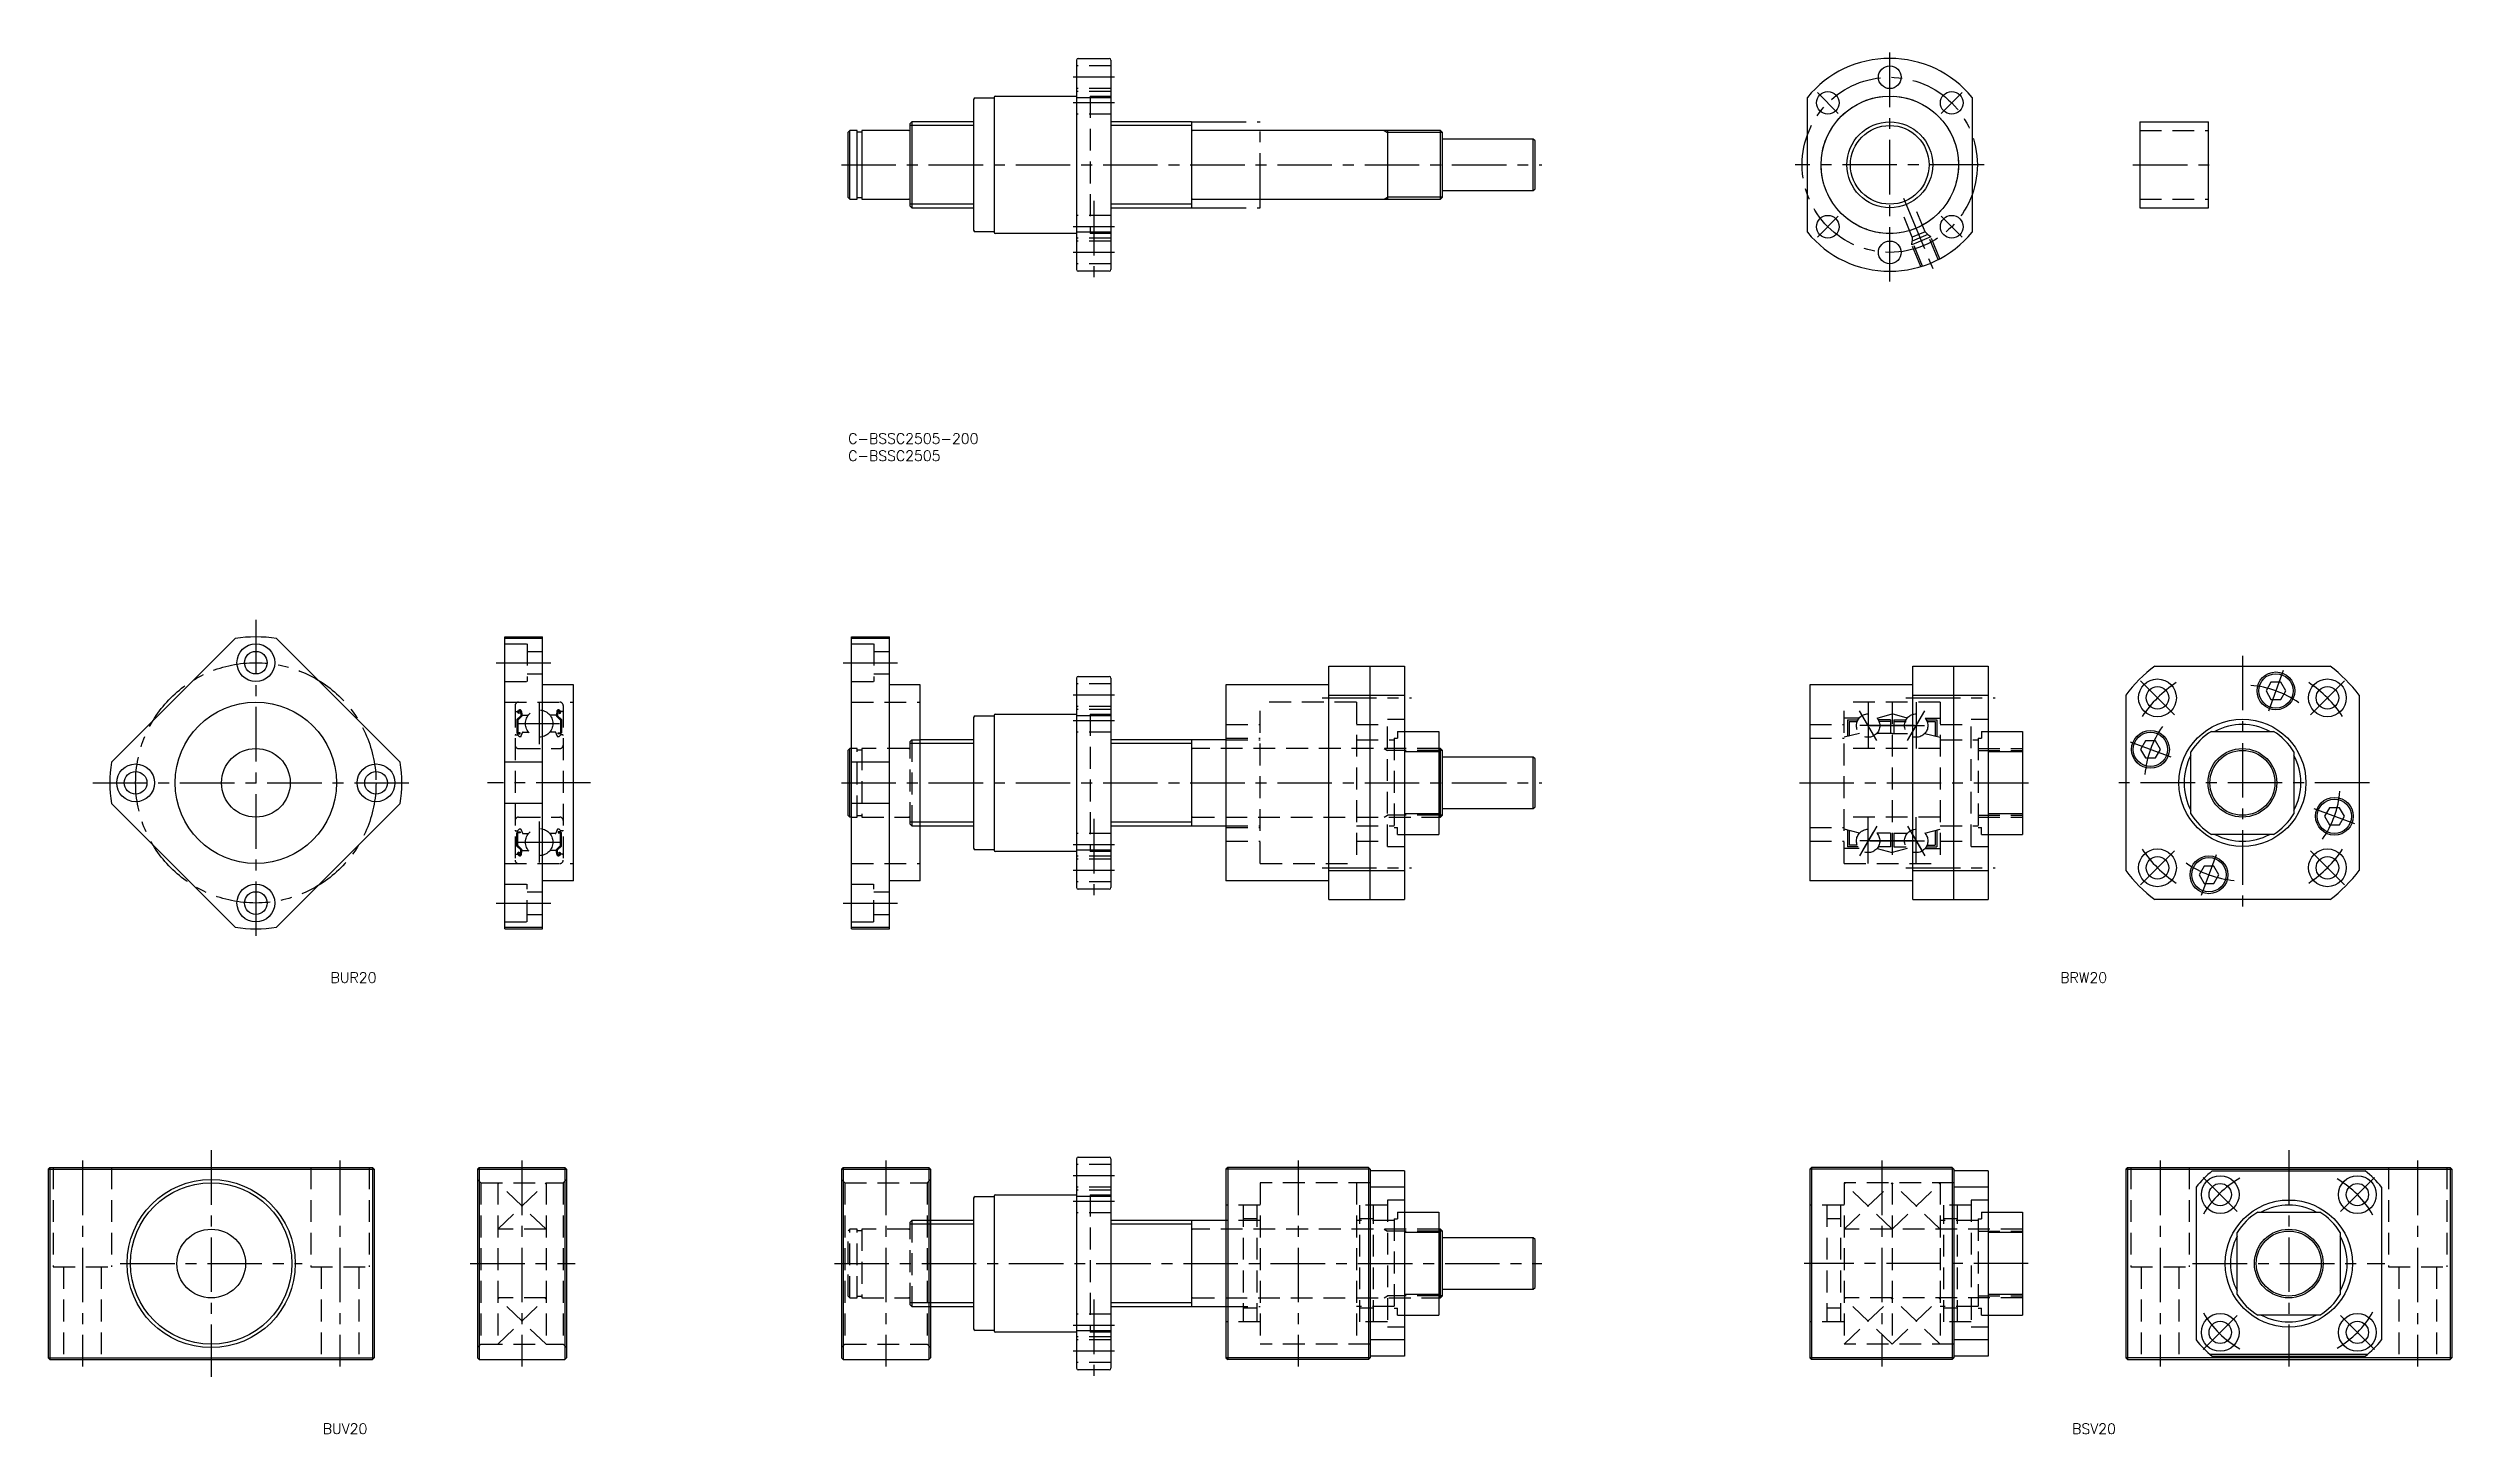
# Model space of a CAD drawing. Extents: x -233 to 467, y -291 to 112.
import ezdxf

# ---------------------------------------------------------------- set-up
doc = ezdxf.new("R2010")
doc.units = 0
doc.header["$LTSCALE"] = 0.5
for name, pattern in [('CENTER', [50.8, 31.75, -6.35, 6.35, -6.35]), ('DASHED', [19.05, 12.7, -6.35]), ('PHANTOM', [63.5, 31.75, -6.35, 6.35, -6.35, 6.35, -6.35])]:
    doc.linetypes.add(name, pattern=pattern)
doc.layers.get('0').update_dxf_attribs({"linetype": 'CONTINUOUS'})
doc.layers.add('CENTER', color=1, linetype='CENTER')
doc.styles.get("Standard").update_dxf_attribs({"font": 'txt.shx', "height": 3, "bigfont": 'bigfont.shx'})

# ---------------------------------------------------------------- blocks, each defined once
blk = doc.blocks.new('*U32')
at = {"color": 7, "linetype": 'CONTINUOUS'}
blk.add_text('C-BSSC2505-200', height=3, dxfattribs=at).set_placement((0, -3))
blk = doc.blocks.new('*U33')
at = {"color": 7, "linetype": 'CONTINUOUS'}
blk.add_text('C-BSSC2505', height=3, dxfattribs=at).set_placement((0, -8))
blk = doc.blocks.new('*U34')
at = {"color": 7, "linetype": 'CONTINUOUS'}
blk.add_text('BUV20', height=3, dxfattribs=at).set_placement((-153.02, -291.39))
blk = doc.blocks.new('*U35')
at = {"color": 7, "linetype": 'CONTINUOUS'}
blk.add_text('BSV20', height=3, dxfattribs=at).set_placement((356.41, -291.39))
blk = doc.blocks.new('*U36')
at = {"color": 7, "linetype": 'CONTINUOUS'}
blk.add_text('BRW20', height=3, dxfattribs=at).set_placement((352.95, -159.98))
blk = doc.blocks.new('*U37')
at = {"color": 7, "linetype": 'CONTINUOUS'}
blk.add_text('BUR20', height=3, dxfattribs=at).set_placement((-150.75, -159.98))

msp = doc.modelspace()

# ---------------------------------------------------------------- linework, layer by layer
at = {"color": 7, "linetype": 'CONTINUOUS'}
for p, q in [((66.5, 108.74), (66.5, 47.74)), ((67, 109.24), (76, 109.24)), ((76.5, 108.74), (76.5, 47.74)), ((42.8, 98.24), (66.5, 98.24)), ((36.5, 97.24), (36.5, 59.24)), ((37, 97.74), (42.5, 97.74)), ((42.5, 97.94), (42.5, 58.54)), ((66.5, 97.87), (76.5, 97.87)), ((279.3, 58.62), (279.3, 97.87)), ((327.3, 97.87), (327.3, 58.62)), ((0.5, 88.24), (0, 87.74)), ((0, 68.74), (0, 87.74)), ((2.65, 88.24), (0.5, 88.24)), ((0.5, 68.24), (0.5, 88.24)), ((2.65, 68.24), (2.65, 88.24)), ((4, 87.74), (2.65, 87.74)), ((17.7, 88.24), (4, 88.24)), ((4, 88.24), (4, 68.24)), ((18.5, 90.74), (18, 90.24)), ((18, 66.24), (18, 90.24)), ((18.5, 90.74), (18.5, 65.74)), ((36.5, 90.74), (18.5, 90.74)), ((100, 90.74), (76.5, 90.74)), ((100, 90.74), (100, 65.74)), ((172.5, 88.24), (100.3, 88.24)), ((157, 88.24), (157, 68.24)), ((173, 87.74), (172.5, 88.24)), ((172.5, 68.24), (172.5, 88.24)), ((173, 87.74), (173, 68.74)), ((199.5, 85.74), (173, 85.74)), ((200, 85.24), (199.5, 85.74)), ((199.5, 70.74), (199.5, 85.74)), ((200, 71.24), (200, 85.24)), ((376.11, 90.74), (376.11, 65.74)), ((376.11, 90.74), (396.11, 90.74)), ((396.11, 65.74), (396.11, 90.74)), ((173, 70.74), (199.5, 70.74)), ((199.5, 70.74), (200, 71.24)), ((0, 68.74), (0.5, 68.24)), ((0.5, 68.24), (2.65, 68.24)), ((2.65, 68.74), (4, 68.74)), ((4, 68.24), (17.7, 68.24)), ((18, 66.24), (18.5, 65.74)), ((18.5, 65.74), (36.5, 65.74)), ((76.5, 65.74), (100, 65.74)), ((100.3, 68.24), (172.5, 68.24)), ((172.5, 68.24), (173, 68.74)), ((376.11, 65.74), (396.11, 65.74)), ((42.5, 58.74), (37, 58.74)), ((66.5, 58.24), (42.8, 58.24)), ((76.5, 58.62), (66.5, 58.62)), ((76, 47.24), (67, 47.24)), ((-178.51, -59.68), (-214.57, -95.75)), ((-166.49, -59.68), (-130.43, -95.75)), ((-100, -144.26), (-100, -59.26)), ((-100, -59.26), (-89, -59.26)), ((-89, -59.68), (-100, -59.68)), ((-89, -144.26), (-89, -59.26)), ((1, -144.26), (1, -59.26)), ((1, -59.26), (12, -59.26)), ((12, -59.68), (1, -59.68)), ((12, -144.26), (12, -59.26)), ((140, -135.76), (140, -67.76)), ((140, -67.76), (162, -67.76)), ((152, -135.76), (152, -67.76)), ((162, -67.76), (162, -135.76)), ((310, -135.76), (310, -67.76)), ((310, -67.76), (332, -67.76)), ((322, -135.76), (322, -67.76)), ((332, -67.76), (332, -135.76)), ((380.5, -67.76), (431.5, -67.76)), ((-80, -73.26), (-89, -73.26)), ((-80, -130.26), (-80, -73.26)), ((21, -73.26), (12, -73.26)), ((21, -130.26), (21, -73.26)), ((66.5, -71.26), (66.5, -132.26)), ((67, -70.76), (76, -70.76)), ((76.5, -71.26), (76.5, -132.26)), ((110, -73.26), (110, -130.26)), ((140, -73.26), (110, -73.26)), ((140, -76.26), (162, -76.26)), ((280, -73.26), (280, -130.26)), ((310, -73.26), (280, -73.26)), ((310, -76.26), (332, -76.26)), ((372, -76.26), (372, -127.26)), ((440, -76.26), (440, -127.26)), ((36.5, -82.76), (36.5, -120.76)), ((37, -82.26), (42.5, -82.26)), ((42.5, -82.06), (42.5, -121.46)), ((42.8, -81.76), (66.5, -81.76)), ((66.5, -82.13), (76.5, -82.13)), ((36.5, -89.26), (21, -89.26)), ((110, -89.26), (76.5, -89.26)), ((100, -89.26), (100, -114.26)), ((162, -86.76), (172, -86.76)), ((172, -86.76), (172, -116.76)), ((332, -86.76), (342, -86.76)), ((342, -86.76), (342, -116.76)), ((396.99, -86.76), (415.01, -86.76)), ((-89, -95.75), (-100, -95.75)), ((0.5, -91.76), (0, -92.26)), ((0, -111.26), (0, -92.26)), ((0.5, -111.76), (0.5, -91.76)), ((1, -91.76), (0.5, -91.76)), ((12, -95.75), (1, -95.75)), ((172, -92.74), (162, -92.74)), ((172.5, -91.76), (172, -91.76)), ((173, -92.26), (172.5, -91.76)), ((172.5, -111.76), (172.5, -91.76)), ((173, -92.26), (173, -111.26)), ((199.5, -94.26), (173, -94.26)), ((200, -94.76), (199.5, -94.26)), ((199.5, -109.26), (199.5, -94.26)), ((200, -108.76), (200, -94.76)), ((342, -92.74), (332, -92.74)), ((391, -110.77), (391, -92.74)), ((421, -92.74), (421, -110.77)), ((-214.57, -107.77), (-178.51, -143.83)), ((-130.43, -107.77), (-166.49, -143.83)), ((-89, -107.77), (-100, -107.77)), ((0, -111.26), (0.5, -111.76)), ((1, -111.76), (0.5, -111.76)), ((12, -107.77), (1, -107.77)), ((172, -110.77), (162, -110.77)), ((172, -111.76), (172.5, -111.76)), ((172.5, -111.76), (173, -111.26)), ((173, -109.26), (199.5, -109.26)), ((199.5, -109.26), (200, -108.76)), ((342, -110.77), (332, -110.77)), ((21, -114.26), (36.5, -114.26)), ((76.5, -114.26), (110, -114.26)), ((162, -116.76), (172, -116.76)), ((332, -116.76), (342, -116.76)), ((415.01, -116.76), (396.99, -116.76)), ((42.5, -121.26), (37, -121.26)), ((66.5, -121.76), (42.8, -121.76)), ((76.5, -121.38), (66.5, -121.38)), ((-80, -130.26), (-89, -130.26)), ((21, -130.26), (12, -130.26)), ((76, -132.76), (67, -132.76)), ((140, -130.26), (110, -130.26)), ((140, -127.26), (162, -127.26)), ((310, -130.26), (280, -130.26)), ((310, -127.26), (332, -127.26)), ((140, -135.76), (162, -135.76)), ((310, -135.76), (332, -135.76)), ((431.5, -135.76), (380.5, -135.76)), ((-100, -143.83), (-89, -143.83)), ((-100, -144.26), (-89, -144.26)), ((1, -143.83), (12, -143.83)), ((1, -144.26), (12, -144.26)), ((-232.5, -213.76), (-233, -214.26)), ((-233, -214.26), (-233, -269.26)), ((-233, -214.26), (-138, -214.26)), ((-232.5, -213.76), (-138.5, -213.76)), ((-232.5, -213.76), (-232.5, -269.76)), ((-138, -214.26), (-138.5, -213.76)), ((-138.5, -213.76), (-138.5, -269.76)), ((-138, -214.26), (-138, -269.26)), ((-108, -214.26), (-107.5, -213.76)), ((-108, -214.26), (-108, -269.26)), ((-108, -214.26), (-82, -214.26)), ((-107.5, -213.76), (-82.5, -213.76)), ((-107.5, -213.76), (-107.5, -269.76)), ((-82.5, -213.76), (-82, -214.26)), ((-82.5, -213.76), (-82.5, -269.76)), ((-82, -214.26), (-82, -269.26)), ((-2, -214.26), (-1.5, -213.76)), ((-2, -214.26), (-2, -269.26)), ((-2, -214.26), (24, -214.26)), ((-1.5, -213.76), (23.5, -213.76)), ((-1.5, -213.76), (-1.5, -269.76)), ((23.5, -213.76), (24, -214.26)), ((23.5, -213.76), (23.5, -269.76)), ((24, -214.26), (24, -269.26)), ((66.5, -211.26), (66.5, -272.26)), ((67, -210.76), (76, -210.76)), ((76.5, -211.26), (76.5, -272.26)), ((110.5, -213.76), (110, -214.26)), ((110, -214.26), (110, -269.26)), ((152, -214.26), (110, -214.26)), ((151.5, -213.76), (110.5, -213.76)), ((110.5, -213.76), (110.5, -269.76)), ((151.5, -213.76), (152, -214.26)), ((151.5, -213.76), (151.5, -269.76)), ((152, -214.26), (152, -269.26)), ((162, -214.76), (152, -214.76)), ((162, -214.76), (162, -268.76)), ((280.5, -213.76), (280, -214.26)), ((280, -214.26), (280, -269.26)), ((322, -214.26), (280, -214.26)), ((321.5, -213.76), (280.5, -213.76)), ((280.5, -213.76), (280.5, -269.76)), ((321.5, -213.76), (322, -214.26)), ((321.5, -213.76), (321.5, -269.76)), ((322, -214.26), (322, -269.26)), ((332, -214.76), (322, -214.76)), ((332, -214.76), (332, -268.76)), ((372.5, -213.76), (372, -214.26)), ((372, -214.26), (372, -269.26)), ((372, -214.26), (467, -214.26)), ((372.5, -213.76), (466.5, -213.76)), ((372.5, -213.76), (372.5, -269.76)), ((397.23, -214.76), (441.77, -214.76)), ((466.5, -213.76), (467, -214.26)), ((466.5, -213.76), (466.5, -269.76)), ((467, -214.26), (467, -269.26)), ((36.5, -222.76), (36.5, -260.76)), ((37, -222.26), (42.5, -222.26)), ((42.5, -222.06), (42.5, -261.46)), ((42.8, -221.76), (66.5, -221.76)), ((66.5, -222.13), (76.5, -222.13)), ((162, -219.48), (152, -219.48)), ((332, -219.48), (322, -219.48)), ((392.5, -219.48), (392.5, -264.03)), ((446.5, -219.48), (446.5, -264.03)), ((36.5, -229.26), (24, -229.26)), ((110, -229.26), (76.5, -229.26)), ((100, -229.26), (100, -254.26)), ((162, -226.76), (172, -226.76)), ((172, -226.76), (172, -256.76)), ((332, -226.76), (342, -226.76)), ((342, -226.76), (342, -256.76)), ((410.49, -226.76), (428.51, -226.76)), ((172, -232.74), (162, -232.74)), ((172.5, -231.76), (172, -231.76)), ((173, -232.26), (172.5, -231.76)), ((172.5, -251.76), (172.5, -231.76)), ((173, -232.26), (173, -251.26)), ((199.5, -234.26), (173, -234.26)), ((200, -234.76), (199.5, -234.26)), ((199.5, -249.26), (199.5, -234.26)), ((200, -248.76), (200, -234.76)), ((342, -232.74), (332, -232.74)), ((404.5, -250.77), (404.5, -232.74)), ((434.5, -232.74), (434.5, -250.77)), ((172, -250.77), (162, -250.77)), ((172, -251.76), (172.5, -251.76)), ((172.5, -251.76), (173, -251.26)), ((173, -249.26), (199.5, -249.26)), ((199.5, -249.26), (200, -248.76)), ((342, -250.77), (332, -250.77)), ((24, -254.26), (36.5, -254.26)), ((76.5, -254.26), (110, -254.26)), ((162, -256.76), (172, -256.76)), ((332, -256.76), (342, -256.76)), ((428.51, -256.76), (410.49, -256.76)), ((42.5, -261.26), (37, -261.26)), ((66.5, -261.76), (42.8, -261.76)), ((76.5, -261.38), (66.5, -261.38)), ((162, -264.03), (152, -264.03)), ((332, -264.03), (322, -264.03)), ((-233, -269.26), (-232.5, -269.76)), ((-233, -269.26), (-138, -269.26)), ((-232.5, -269.76), (-138.5, -269.76)), ((-138, -269.26), (-138.5, -269.76)), ((-108, -269.26), (-107.5, -269.76)), ((-107.5, -269.76), (-82.5, -269.76)), ((-82, -269.26), (-82.5, -269.76)), ((-2, -269.26), (-1.5, -269.76)), ((-1.5, -269.76), (23.5, -269.76)), ((24, -269.26), (23.5, -269.76)), ((76, -272.76), (67, -272.76)), ((110, -269.26), (110.5, -269.76)), ((152, -269.26), (110, -269.26)), ((151.5, -269.76), (110.5, -269.76)), ((152, -269.26), (151.5, -269.76)), ((162, -268.76), (152, -268.76)), ((280, -269.26), (280.5, -269.76)), ((322, -269.26), (280, -269.26)), ((321.5, -269.76), (280.5, -269.76)), ((322, -269.26), (321.5, -269.76)), ((332, -268.76), (322, -268.76)), ((372, -269.26), (372.5, -269.76)), ((467, -269.26), (372, -269.26)), ((372.5, -269.76), (466.5, -269.76)), ((442.36, -268.26), (396.64, -268.26)), ((397.23, -268.76), (441.77, -268.76)), ((467, -269.26), (466.5, -269.76))]:
    msp.add_line(p, q, dxfattribs=at)
at = {"color": 3, "linetype": 'DASHED'}
for p, q in [((76.5, 107.04), (66.5, 107.04)), ((76.5, 100.44), (66.5, 100.44)), ((76.5, 99.58), (66.5, 99.58)), ((70.5, 98.24), (76.5, 98.24)), ((70.5, 98.24), (70.5, 58.24)), ((76.5, 92.98), (66.5, 92.98)), ((376.11, 88.24), (396.11, 88.24)), ((76.5, 63.51), (66.5, 63.51)), ((309.87, 57.15), (306.18, 66.08)), ((313.57, 58.68), (309.87, 67.61)), ((376.11, 68.24), (396.11, 68.24)), ((76.5, 56.91), (66.5, 56.91)), ((76.5, 56.04), (66.5, 56.04)), ((76.5, 58.24), (70.5, 58.24)), ((315.26, 57.22), (309.72, 54.92)), ((314.38, 57.94), (309.83, 56.05)), ((309.87, 57.15), (309.83, 56.05)), ((312.86, 48.75), (309.83, 56.05)), ((313.57, 58.68), (309.87, 57.15)), ((313.57, 58.68), (314.38, 57.94)), ((317.4, 50.64), (314.38, 57.94)), ((315.26, 57.22), (314.4, 57.88)), ((317.88, 50.89), (315.26, 57.22)), ((76.5, 49.44), (66.5, 49.44)), ((309.72, 54.92), (309.86, 56)), ((312.34, 48.59), (309.72, 54.92)), ((-100, -61.26), (-93.5, -61.26)), ((-93.5, -61.26), (-93.5, -72.26)), ((1, -61.26), (7.5, -61.26)), ((7.5, -61.26), (7.5, -72.26)), ((-93.5, -63.46), (-89, -63.46)), ((7.5, -63.46), (12, -63.46)), ((-100, -72.26), (-93.5, -72.26)), ((-93.5, -70.06), (-89, -70.06)), ((1, -72.26), (7.5, -72.26)), ((7.5, -70.06), (12, -70.06)), ((76.5, -72.96), (66.5, -72.96)), ((-100, -78.26), (-80, -78.26)), ((-97, -79.26), (-97, -124.26)), ((-96.8, -80.96), (-96.22, -80.96)), ((-95.37, -82.25), (-96.47, -83.35)), ((-96.47, -83.35), (-96.47, -87.16)), ((-96.22, -80.96), (-96, -80.69)), ((-95.95, -81.57), (-96.18, -81.38)), ((-95.07, -82.38), (-96.17, -83.48)), ((-96.17, -83.48), (-96.17, -87.16)), ((-95.99, -81.15), (-95.77, -80.89)), ((-95.76, -81.34), (-95.99, -81.15)), ((-95.95, -81.57), (-95.76, -81.34)), ((-95.42, -81.01), (-95.37, -82.25)), ((-95.12, -80.97), (-95.04, -81.87)), ((-95.07, -81.53), (-95.07, -82.38)), ((-94.84, -82.06), (-93.12, -82.06)), ((-85.16, -82.06), (-86.88, -82.06)), ((-84.88, -80.97), (-84.96, -81.87)), ((-84.93, -81.53), (-84.93, -82.38)), ((-84.93, -82.38), (-83.83, -83.48)), ((-84.58, -81.01), (-84.63, -82.25)), ((-84.63, -82.25), (-83.53, -83.35)), ((-84.24, -81.34), (-84.01, -81.15)), ((-84.05, -81.57), (-84.24, -81.34)), ((-84.01, -81.15), (-84.23, -80.89)), ((-84.05, -81.57), (-83.82, -81.38)), ((-83.78, -80.96), (-84, -80.69)), ((-83.83, -83.48), (-83.83, -87.16)), ((-83.2, -80.96), (-83.78, -80.96)), ((-83.53, -83.35), (-83.53, -87.16)), ((-83, -79.26), (-83, -124.26)), ((1, -78.26), (21, -78.26)), ((76.5, -79.56), (66.5, -79.56)), ((76.5, -80.42), (66.5, -80.42)), ((70.5, -81.76), (76.5, -81.76)), ((70.5, -81.76), (70.5, -121.76)), ((120, -125.26), (120, -78.26)), ((148, -78.26), (120, -78.26)), ((148, -78.26), (148, -125.26)), ((157, -120.26), (157, -83.26)), ((157, -83.26), (162, -83.26)), ((290, -125.26), (290, -78.26)), ((318, -78.26), (290, -78.26)), ((294.41, -82.88), (290, -82.88)), ((291, -83.37), (291, -88.23)), ((291, -83.37), (294.06, -83.37)), ((291.5, -83.87), (291.5, -88.11)), ((291.5, -83.87), (293.82, -83.87)), ((299.59, -82.88), (304, -81.68)), ((303.5, -83.37), (299.94, -83.37)), ((303.5, -83.87), (300.18, -83.87)), ((303.5, -83.37), (303.5, -87.38)), ((304, -78.26), (304, -125.26)), ((308.41, -82.88), (304, -81.68)), ((304.5, -83.37), (304.5, -87.38)), ((304.5, -83.37), (308.06, -83.37)), ((304.5, -83.87), (308.06, -83.87)), ((313.59, -82.88), (318, -82.88)), ((313.94, -83.37), (317, -83.37)), ((314.18, -83.87), (316.5, -83.87)), ((316.5, -83.87), (316.5, -88.11)), ((317, -83.37), (317, -88.23)), ((318, -78.26), (318, -125.26)), ((327, -120.26), (327, -83.26)), ((327, -83.26), (332, -83.26)), ((-96.8, -87.76), (-96.3, -87.76)), ((-96.3, -87.76), (-95.93, -88.13)), ((-95.55, -87.16), (-96.17, -87.16)), ((-96.17, -87.46), (-95.55, -87.46)), ((-95.55, -87.46), (-95.55, -87.16)), ((-95.22, -88.11), (-94.85, -87.09)), ((-94.66, -86.96), (-93.12, -86.96)), ((-85.34, -86.96), (-86.88, -86.96)), ((-84.78, -88.11), (-85.15, -87.09)), ((-84.45, -87.16), (-83.83, -87.16)), ((-84.45, -87.46), (-84.45, -87.16)), ((-83.83, -87.46), (-84.45, -87.46)), ((-83.7, -87.76), (-84.07, -88.13)), ((-83.2, -87.76), (-83.7, -87.76)), ((18.5, -89.26), (18, -89.76)), ((18, -113.76), (18, -89.76)), ((21, -90.3), (18, -90.3)), ((18.5, -89.26), (18.5, -114.26)), ((18.5, -89.26), (21, -89.26)), ((76.5, -87.02), (66.5, -87.02)), ((110, -84.76), (120, -84.76)), ((110, -88.76), (120, -88.76)), ((110, -89.26), (120, -89.26)), ((148, -84.76), (157, -84.76)), ((148, -89.26), (159, -89.26)), ((159, -88.76), (159, -114.76)), ((159, -88.76), (160, -88.76)), ((160, -86.76), (162, -86.76)), ((160, -86.76), (160, -88.76)), ((280, -84.76), (290, -84.76)), ((280, -88.76), (290, -88.76)), ((294.5, -87.38), (290, -88.48)), ((304, -87.38), (299.5, -87.38)), ((304, -87.38), (308.5, -87.38)), ((313.5, -87.38), (318, -88.48)), ((318, -84.76), (327, -84.76)), ((318, -89.26), (329, -89.26)), ((329, -88.76), (329, -114.76)), ((329, -88.76), (330, -88.76)), ((330, -86.76), (332, -86.76)), ((330, -86.76), (330, -88.76)), ((-96, -91.76), (-84, -91.76)), ((2.65, -91.76), (1, -91.76)), ((2.65, -111.76), (2.65, -91.76)), ((4, -92.26), (2.65, -92.26)), ((17.7, -91.76), (4, -91.76)), ((4, -91.76), (4, -111.76)), ((172, -91.76), (100.3, -91.76)), ((156.06, -91.76), (157, -92.3)), ((172, -92.3), (157, -92.3)), ((318, -91.76), (290, -91.76)), ((329, -91.76), (342, -91.76)), ((329, -92.3), (342, -92.3)), ((-96, -111.76), (-84, -111.76)), ((1, -111.76), (2.65, -111.76)), ((2.65, -111.26), (4, -111.26)), ((4, -111.76), (17.7, -111.76)), ((100.3, -111.76), (172, -111.76)), ((156.06, -111.76), (157, -111.21)), ((172, -111.21), (157, -111.21)), ((318, -111.76), (290, -111.76)), ((329, -111.21), (342, -111.21)), ((329, -111.76), (342, -111.76)), ((-96.8, -115.76), (-96.3, -115.76)), ((-96.47, -120.16), (-96.47, -116.36)), ((-96.3, -115.76), (-95.93, -115.38)), ((-96.17, -116.06), (-95.55, -116.06)), ((-95.55, -116.36), (-96.17, -116.36)), ((-96.17, -120.04), (-96.17, -116.36)), ((-95.55, -116.06), (-95.55, -116.36)), ((-95.22, -115.4), (-94.85, -116.42)), ((-94.66, -116.56), (-93.12, -116.56)), ((-85.34, -116.56), (-86.88, -116.56)), ((-84.78, -115.4), (-85.15, -116.42)), ((-84.45, -116.06), (-84.45, -116.36)), ((-83.83, -116.06), (-84.45, -116.06)), ((-84.45, -116.36), (-83.83, -116.36)), ((-83.7, -115.76), (-84.07, -115.38)), ((-83.83, -120.04), (-83.83, -116.36)), ((-83.2, -115.76), (-83.7, -115.76)), ((-83.53, -120.16), (-83.53, -116.36)), ((21, -113.21), (18, -113.21)), ((18, -113.76), (18.5, -114.26)), ((18.5, -114.26), (21, -114.26)), ((76.5, -116.49), (66.5, -116.49)), ((110, -114.26), (120, -114.26)), ((110, -114.76), (120, -114.76)), ((110, -118.76), (120, -118.76)), ((148, -114.26), (159, -114.26)), ((148, -118.76), (157, -118.76)), ((159, -114.76), (160, -114.76)), ((160, -116.76), (160, -114.76)), ((160, -116.76), (162, -116.76)), ((280, -114.76), (290, -114.76)), ((280, -118.76), (290, -118.76)), ((294.5, -116.38), (290, -115.28)), ((291, -115.52), (291, -120.39)), ((291.5, -115.65), (291.5, -119.89)), ((303.5, -116.38), (299.5, -116.38)), ((303.5, -116.38), (303.5, -120.39)), ((304.5, -116.38), (304.5, -120.39)), ((304.5, -116.38), (308.5, -116.38)), ((313.5, -116.38), (318, -115.28)), ((316.5, -115.65), (316.5, -119.89)), ((317, -115.52), (317, -120.39)), ((318, -114.26), (329, -114.26)), ((318, -118.76), (327, -118.76)), ((329, -114.76), (330, -114.76)), ((330, -116.76), (330, -114.76)), ((330, -116.76), (332, -116.76)), ((-100, -125.26), (-80, -125.26)), ((-96.8, -122.56), (-96.22, -122.56)), ((-95.37, -121.26), (-96.47, -120.16)), ((-96.22, -122.56), (-96, -122.82)), ((-95.95, -121.94), (-96.18, -122.13)), ((-95.07, -121.14), (-96.17, -120.04)), ((-95.76, -122.17), (-95.99, -122.36)), ((-95.99, -122.36), (-95.77, -122.62)), ((-95.95, -121.94), (-95.76, -122.17)), ((-95.42, -122.5), (-95.37, -121.26)), ((-95.12, -122.54), (-95.04, -121.64)), ((-95.07, -121.98), (-95.07, -121.14)), ((-94.84, -121.46), (-93.12, -121.46)), ((-85.16, -121.46), (-86.88, -121.46)), ((-84.88, -122.54), (-84.96, -121.64)), ((-84.93, -121.14), (-83.83, -120.04)), ((-84.93, -121.98), (-84.93, -121.14)), ((-84.63, -121.26), (-83.53, -120.16)), ((-84.58, -122.5), (-84.63, -121.26)), ((-84.05, -121.94), (-84.24, -122.17)), ((-84.24, -122.17), (-84.01, -122.36)), ((-84.01, -122.36), (-84.23, -122.62)), ((-84.05, -121.94), (-83.82, -122.13)), ((-83.78, -122.56), (-84, -122.82)), ((-83.2, -122.56), (-83.78, -122.56)), ((1, -125.26), (21, -125.26)), ((76.5, -123.09), (66.5, -123.09)), ((76.5, -123.96), (66.5, -123.96)), ((76.5, -121.76), (70.5, -121.76)), ((120, -125.26), (148, -125.26)), ((157, -120.26), (162, -120.26)), ((294.41, -120.88), (290, -120.88)), ((290, -125.26), (318, -125.26)), ((294.06, -120.39), (291, -120.39)), ((293.82, -119.89), (291.5, -119.89)), ((299.59, -120.88), (304, -122.08)), ((303.5, -120.39), (299.94, -120.39)), ((308.41, -120.88), (304, -122.08)), ((304.5, -120.39), (308.06, -120.39)), ((313.59, -120.88), (318, -120.88)), ((313.94, -120.39), (317, -120.39)), ((314.18, -119.89), (316.5, -119.89)), ((327, -120.26), (332, -120.26)), ((-100, -131.26), (-93.5, -131.26)), ((-93.5, -142.26), (-93.5, -131.26)), ((1, -131.26), (7.5, -131.26)), ((7.5, -142.26), (7.5, -131.26)), ((76.5, -130.56), (66.5, -130.56)), ((-93.5, -133.46), (-89, -133.46)), ((7.5, -133.46), (12, -133.46)), ((-100, -142.26), (-93.5, -142.26)), ((-93.5, -140.06), (-89, -140.06)), ((1, -142.26), (7.5, -142.26)), ((7.5, -140.06), (12, -140.06)), ((-231.5, -213.76), (-231.5, -242.76)), ((-214.5, -213.76), (-214.5, -242.76)), ((-156.5, -213.76), (-156.5, -242.76)), ((-139.5, -213.76), (-139.5, -242.76)), ((76.5, -212.96), (66.5, -212.96)), ((373.5, -213.76), (373.5, -242.76)), ((390.5, -213.76), (390.5, -242.76)), ((448.5, -213.76), (448.5, -242.76)), ((465.5, -213.76), (465.5, -242.76)), ((-108, -217.26), (-107, -218.26)), ((-107, -218.26), (-107, -265.26)), ((-107, -218.26), (-83, -218.26)), ((-102, -218.26), (-102, -265.26)), ((-102, -231.76), (-88, -218.26)), ((-88, -231.76), (-102, -218.26)), ((-88, -218.26), (-88, -265.26)), ((-83, -218.26), (-82, -217.26)), ((-83, -218.26), (-83, -265.26)), ((-2, -217.26), (-1, -218.26)), ((-1, -218.26), (-1, -265.26)), ((-1, -218.26), (23, -218.26)), ((23, -218.26), (24, -217.26)), ((23, -218.26), (23, -265.26)), ((76.5, -219.56), (66.5, -219.56)), ((76.5, -220.42), (66.5, -220.42)), ((70.5, -221.76), (76.5, -221.76)), ((70.5, -221.76), (70.5, -261.76)), ((120, -218.26), (120, -265.26)), ((152, -218.26), (120, -218.26)), ((148, -218.26), (148, -265.26)), ((157, -223.26), (157, -260.26)), ((162, -223.26), (157, -223.26)), ((290, -218.26), (290, -265.26)), ((322, -218.26), (290, -218.26)), ((304, -231.76), (290, -218.26)), ((290, -231.76), (304, -218.26)), ((304, -218.26), (304, -265.26)), ((318, -231.76), (304, -218.26)), ((304, -231.76), (318, -218.26)), ((318, -218.26), (318, -265.26)), ((332, -223.26), (327, -223.26)), ((327, -223.26), (327, -260.26)), ((18.5, -229.26), (18, -229.76)), ((18, -253.76), (18, -229.76)), ((24, -230.3), (18, -230.3)), ((18.5, -229.26), (18.5, -254.26)), ((24, -229.26), (18.5, -229.26)), ((76.5, -227.02), (66.5, -227.02)), ((120, -224.76), (110, -224.76)), ((120, -229.26), (110, -229.26)), ((115, -224.76), (115, -258.76)), ((119, -228.76), (115, -228.76)), ((119, -224.76), (119, -258.76)), ((157, -224.76), (148, -224.76)), ((159, -229.26), (148, -229.26)), ((149, -258.76), (149, -224.76)), ((153, -228.76), (149, -228.76)), ((153, -258.76), (153, -224.76)), ((159, -228.76), (159, -254.76)), ((159, -228.76), (160, -228.76)), ((160, -226.76), (162, -226.76)), ((160, -226.76), (160, -228.76)), ((290, -224.76), (280, -224.76)), ((285, -224.76), (285, -258.76)), ((289, -228.76), (285, -228.76)), ((289, -224.76), (289, -258.76)), ((327, -224.76), (318, -224.76)), ((329, -229.26), (318, -229.26)), ((319, -258.76), (319, -224.76)), ((323, -228.76), (319, -228.76)), ((323, -258.76), (323, -224.76)), ((329, -228.76), (329, -254.76)), ((329, -228.76), (330, -228.76)), ((330, -226.76), (332, -226.76)), ((330, -226.76), (330, -228.76)), ((-88, -231.76), (-102, -231.76)), ((0.5, -231.76), (0, -232.26)), ((0, -251.26), (0, -232.26)), ((2.65, -231.76), (0.5, -231.76)), ((0.5, -251.76), (0.5, -231.76)), ((2.65, -251.76), (2.65, -231.76)), ((4, -232.26), (2.65, -232.26)), ((17.7, -231.76), (4, -231.76)), ((4, -231.76), (4, -251.76)), ((172, -231.76), (100.3, -231.76)), ((156.06, -231.76), (157, -232.3)), ((172, -232.3), (157, -232.3)), ((342, -231.76), (290, -231.76)), ((329, -232.3), (342, -232.3)), ((-231.5, -242.76), (-214.5, -242.76)), ((-228.5, -242.76), (-228.5, -269.76)), ((-217.5, -242.76), (-217.5, -269.76)), ((-156.5, -242.76), (-139.5, -242.76)), ((-153.5, -242.76), (-153.5, -269.76)), ((-142.5, -242.76), (-142.5, -269.76)), ((373.5, -242.76), (390.5, -242.76)), ((376.5, -242.76), (376.5, -269.76)), ((387.5, -242.76), (387.5, -269.76)), ((448.5, -242.76), (465.5, -242.76)), ((451.5, -242.76), (451.5, -269.76)), ((462.5, -242.76), (462.5, -269.76)), ((-88, -251.76), (-102, -251.76)), ((-102, -265.26), (-88, -251.76)), ((-88, -265.26), (-102, -251.76)), ((0, -251.26), (0.5, -251.76)), ((0.5, -251.76), (2.65, -251.76)), ((2.65, -251.26), (4, -251.26)), ((4, -251.76), (17.7, -251.76)), ((100.3, -251.76), (172, -251.76)), ((156.06, -251.76), (157, -251.21)), ((172, -251.21), (157, -251.21)), ((342, -251.76), (290, -251.76)), ((304, -265.26), (290, -251.76)), ((290, -265.26), (304, -251.76)), ((318, -265.26), (304, -251.76)), ((304, -265.26), (318, -251.76)), ((329, -251.21), (342, -251.21)), ((24, -253.21), (18, -253.21)), ((18, -253.76), (18.5, -254.26)), ((18.5, -254.26), (24, -254.26)), ((76.5, -256.49), (66.5, -256.49)), ((110, -254.26), (120, -254.26)), ((120, -258.76), (110, -258.76)), ((119, -254.76), (115, -254.76)), ((159, -254.26), (148, -254.26)), ((157, -258.76), (148, -258.76)), ((153, -254.76), (149, -254.76)), ((159, -254.76), (160, -254.76)), ((160, -256.76), (160, -254.76)), ((160, -256.76), (162, -256.76)), ((290, -258.76), (280, -258.76)), ((289, -254.76), (285, -254.76)), ((329, -254.26), (318, -254.26)), ((327, -258.76), (318, -258.76)), ((323, -254.76), (319, -254.76)), ((329, -254.76), (330, -254.76)), ((330, -256.76), (330, -254.76)), ((330, -256.76), (332, -256.76)), ((-108, -266.26), (-107, -265.26)), ((-107, -265.26), (-83, -265.26)), ((-83, -265.26), (-82, -266.26)), ((-2, -266.26), (-1, -265.26)), ((-1, -265.26), (23, -265.26)), ((23, -265.26), (24, -266.26)), ((76.5, -263.09), (66.5, -263.09)), ((76.5, -263.96), (66.5, -263.96)), ((76.5, -261.76), (70.5, -261.76)), ((152, -265.26), (120, -265.26)), ((162, -260.26), (157, -260.26)), ((322, -265.26), (290, -265.26)), ((332, -260.26), (327, -260.26)), ((76.5, -270.56), (66.5, -270.56))]:
    msp.add_line(p, q, dxfattribs=at)
at = {"color": 3, "linetype": 'CONTINUOUS'}
for p, q in [((36.5, 89.7), (18, 89.7)), ((100, 89.7), (76.5, 89.7)), ((156.06, 88.24), (157, 87.7)), ((173, 87.7), (157, 87.7)), ((36.5, 66.79), (18, 66.79)), ((100, 66.79), (76.5, 66.79)), ((156.06, 68.24), (157, 68.79)), ((173, 68.79), (157, 68.79)), ((36.5, -90.3), (21, -90.3)), ((100, -90.3), (76.5, -90.3)), ((173, -92.3), (172, -92.3)), ((173, -111.21), (172, -111.21)), ((36.5, -113.21), (21, -113.21)), ((100, -113.21), (76.5, -113.21)), ((36.5, -230.3), (24, -230.3)), ((100, -230.3), (76.5, -230.3)), ((173, -232.3), (172, -232.3)), ((173, -251.21), (172, -251.21)), ((36.5, -253.21), (24, -253.21)), ((100, -253.21), (76.5, -253.21))]:
    msp.add_line(p, q, dxfattribs=at)
at = {"color": 3, "linetype": 'PHANTOM'}
for p, q in [((100, 90.74), (120, 90.74)), ((120, 65.74), (120, 90.74)), ((100, 65.74), (120, 65.74))]:
    msp.add_line(p, q, dxfattribs=at)
at = {"color": 7, "linetype": 'CONTINUOUS'}
for points in [[(414.3, -72.47), (412.86, -74.97), (414.3, -77.47), (417.19, -77.47), (418.63, -74.97), (417.19, -72.47)], [(377.78, -89.51), (376.33, -92.01), (377.78, -94.51), (380.66, -94.51), (382.11, -92.01), (380.66, -89.51)], [(431.34, -109), (429.89, -111.5), (431.34, -114), (434.22, -114), (435.67, -111.5), (434.22, -109)], [(394.81, -126.04), (393.37, -128.54), (394.81, -131.04), (397.7, -131.04), (399.14, -128.54), (397.7, -126.04)]]:
    msp.add_lwpolyline(points, close=True, dxfattribs=at)
for centre, radius in [((303.3, 103.74), 3.3), ((285.27, 96.28), 3.3), ((303.3, 78.24), 20), ((321.33, 96.28), 3.3), ((303.3, 78.24), 11.45), ((285.27, 60.21), 3.3), ((321.33, 60.21), 3.3), ((303.3, 52.74), 3.3), ((-172.5, -66.76), 5.5), ((-172.5, -66.76), 3.3), ((415.75, -74.97), 5.5), ((415.75, -74.97), 5), ((381.25, -77.01), 5.5), ((381.25, -77.01), 3.3), ((430.75, -77.01), 5.5), ((430.75, -77.01), 3.3), ((-172.5, -101.76), 23.5), ((406, -101.76), 18.5), ((379.22, -92.01), 5.5), ((379.22, -92.01), 5), ((-207.5, -101.76), 5.5), ((-172.5, -101.76), 10), ((-137.5, -101.76), 5.5), ((406, -101.76), 9.46), ((-207.5, -101.76), 3.3), ((-137.5, -101.76), 3.3), ((432.78, -111.5), 5.5), ((432.78, -111.5), 5), ((381.25, -126.5), 5.5), ((381.25, -126.5), 3.3), ((396.25, -128.54), 5.5), ((396.25, -128.54), 5), ((430.75, -126.5), 5.5), ((430.75, -126.5), 3.3), ((-172.5, -136.76), 5.5), ((-172.5, -136.76), 3.3), ((399.53, -221.69), 5.5), ((439.47, -221.69), 5.5), ((-185.5, -241.76), 24.5), ((-185.5, -241.76), 23.5), ((399.53, -221.69), 3.25), ((419.5, -241.76), 18.5), ((439.47, -221.69), 3.25), ((-185.5, -241.76), 10), ((419.5, -241.76), 9.46), ((399.53, -261.82), 5.5), ((399.53, -261.82), 3.25), ((439.47, -261.82), 5.5), ((439.47, -261.82), 3.25)]:
    msp.add_circle(centre, radius, dxfattribs=at)
at = {"color": 3, "linetype": 'DASHED'}
for centre, radius in [((303.3, 78.24), 20), ((-90, -84.51), 3.97), ((297, -85.08), 3.4), ((311, -85.08), 3.4), ((-90, -119.01), 3.97), ((297, -118.68), 3.4), ((311, -118.68), 3.4)]:
    msp.add_circle(centre, radius, dxfattribs=at)
at = {"color": 3, "linetype": 'CONTINUOUS'}
for centre, radius in [((303.3, 78.24), 12.5), ((406, -101.76), 10), ((419.5, -241.76), 10)]:
    msp.add_circle(centre, radius, dxfattribs=at)
at = {"color": 7, "linetype": 'CONTINUOUS'}
for centre, radius, start, end in [((67, 108.74), 0.5, 90, 180), ((76, 108.74), 0.5, 0, 90), ((303.3, 78.24), 31, 39.26803, 140.73197), ((42.8, 97.94), 0.3, 90, 180), ((37, 97.24), 0.5, 90, 180), ((17.7, 88.54), 0.3, 270, 0), ((100.3, 88.54), 0.3, 180, 270), ((17.7, 67.94), 0.3, 0, 90), ((100.3, 67.94), 0.3, 90, 180), ((37, 59.24), 0.5, 180, 270), ((42.8, 58.54), 0.3, 180, 270), ((303.3, 78.24), 31, 219.26803, 320.73197), ((67, 47.74), 0.5, 180, 270), ((76, 47.74), 0.5, 270, 0), ((-172.5, -101.76), 42.5, 81.8699, 98.1301), ((406, -101.76), 42.5, 126.8699, 143.1301), ((406, -101.76), 42.5, 36.8699, 53.1301), ((67, -71.26), 0.5, 90, 180), ((76, -71.26), 0.5, 0, 90), ((37, -82.76), 0.5, 90, 180), ((42.8, -82.06), 0.3, 90, 180), ((406, -101.76), 17.5, 121.00272, 148.99728), ((406, -101.76), 17, 61.92751, 118.07249), ((406, -101.76), 17.5, 31.00272, 58.99728), ((-172.5, -101.76), 42.5, 171.8699, 188.1301), ((-172.5, -101.76), 42.5, 351.8699, 8.1301), ((406, -101.76), 17, 151.92751, 208.07249), ((406, -101.76), 17, 331.92751, 28.07249), ((406, -101.76), 17.5, 211.00272, 238.99728), ((406, -101.76), 17.5, 301.00272, 328.99728), ((406, -101.76), 17, 241.92751, 298.07249), ((37, -120.76), 0.5, 180, 270), ((42.8, -121.46), 0.3, 180, 270), ((67, -132.26), 0.5, 180, 270), ((76, -132.26), 0.5, 270, 0), ((406, -101.76), 42.5, 216.8699, 233.1301), ((406, -101.76), 42.5, 306.8699, 323.1301), ((-172.5, -101.76), 42.5, 261.8699, 278.1301), ((67, -211.26), 0.5, 90, 180), ((76, -211.26), 0.5, 0, 90), ((419.5, -241.76), 35, 129.51765, 140.48235), ((419.5, -241.76), 35, 39.51765, 50.48235), ((37, -222.76), 0.5, 90, 180), ((42.8, -222.06), 0.3, 90, 180), ((419.5, -241.76), 17.5, 121.00272, 148.99728), ((419.5, -241.76), 17, 61.92751, 118.07249), ((419.5, -241.76), 17.5, 31.00272, 58.99728), ((419.5, -241.76), 17, 151.92751, 208.07249), ((419.5, -241.76), 17, 331.92751, 28.07249), ((419.5, -241.76), 17.5, 211.00272, 238.99728), ((419.5, -241.76), 17.5, 301.00272, 328.99728), ((419.5, -241.76), 17, 241.92751, 298.07249), ((37, -260.76), 0.5, 180, 270), ((42.8, -261.46), 0.3, 180, 270), ((419.5, -241.76), 35, 219.51765, 230.48235), ((419.5, -241.76), 35, 309.51765, 320.48235), ((67, -272.26), 0.5, 180, 270), ((76, -272.26), 0.5, 270, 0)]:
    msp.add_arc(centre, radius, start, end, dxfattribs=at)
at = {"color": 3, "linetype": 'DASHED'}
for centre, radius, start, end in [((-96, -79.26), 1, 90, 180), ((-96.8, -80.76), 0.2, 180, 270), ((-95.99, -81.15), 0.3, 139.90979, 229.99628), ((-95.62, -81.02), 0.5, 4.98705, 139.90979), ((-95.62, -81.02), 0.2, 2.37537, 139.99223), ((-94.84, -81.86), 0.2, 184.98705, 270), ((-85.16, -81.86), 0.2, 270, 355.01295), ((-84.38, -81.02), 0.5, 40.09021, 175.01295), ((-84.38, -81.02), 0.2, 40.00777, 177.62463), ((-84, -79.26), 1, 0, 90), ((-84.01, -81.15), 0.3, 310.00372, 40.09021), ((-83.2, -80.76), 0.2, 270, 0), ((-96.8, -87.96), 0.2, 90, 180), ((-96, -90.76), 1, 180, 270), ((-96.17, -87.16), 0.3, 180, 270), ((-95.5, -87.71), 0.6, 225, 272.80484), ((-95.5, -88.01), 0.3, 265.5374, 340.02987), ((-94.66, -87.16), 0.2, 90, 160.02987), ((-85.34, -87.16), 0.2, 19.97013, 90), ((-84.5, -88.01), 0.3, 199.97013, 274.4626), ((-84.5, -87.71), 0.6, 267.19516, 315), ((-84, -90.76), 1, 270, 0), ((-83.83, -87.16), 0.3, 270, 0), ((-83.2, -87.96), 0.2, 0, 90), ((17.7, -91.46), 0.3, 270, 0), ((100.3, -91.46), 0.3, 180, 270), ((-96, -112.76), 1, 90, 180), ((-84, -112.76), 1, 0, 90), ((17.7, -112.06), 0.3, 0, 90), ((100.3, -112.06), 0.3, 90, 180), ((-96.8, -115.56), 0.2, 180, 270), ((-96.17, -116.36), 0.3, 90, 180), ((-95.5, -115.81), 0.6, 87.19516, 135), ((-95.5, -115.51), 0.3, 19.97013, 94.4626), ((-94.66, -116.36), 0.2, 199.97013, 270), ((-85.34, -116.36), 0.2, 270, 340.02987), ((-84.5, -115.51), 0.3, 85.5374, 160.02987), ((-84.5, -115.81), 0.6, 45, 92.80484), ((-83.83, -116.36), 0.3, 0, 90), ((-83.2, -115.56), 0.2, 270, 0), ((-96.8, -122.76), 0.2, 90, 180), ((-96, -124.26), 1, 180, 270), ((-95.99, -122.36), 0.3, 130.00372, 220.09021), ((-95.62, -122.5), 0.5, 220.09021, 355.01295), ((-95.62, -122.49), 0.2, 220.00777, 357.62463), ((-94.84, -121.66), 0.2, 90, 175.01295), ((-85.16, -121.66), 0.2, 4.98705, 90), ((-84.38, -122.5), 0.5, 184.98705, 319.90979), ((-84.38, -122.49), 0.2, 182.37537, 319.99223), ((-84, -124.26), 1, 270, 0), ((-84.01, -122.36), 0.3, 319.90979, 49.99628), ((-83.2, -122.76), 0.2, 0, 90), ((17.7, -231.46), 0.3, 270, 0), ((100.3, -231.46), 0.3, 180, 270), ((17.7, -252.06), 0.3, 0, 90), ((100.3, -252.06), 0.3, 90, 180)]:
    msp.add_arc(centre, radius, start, end, dxfattribs=at)
at = {"layer": 'CENTER', "color": 1, "linetype": 'CENTER'}
for p, q in [((303.3, 44.24), (303.3, 112.24)), ((77.5, 103.74), (65.5, 103.74)), ((288.31, 93.23), (282.23, 99.32)), ((324.37, 99.32), (318.29, 93.23)), ((77.5, 96.28), (65.5, 96.28)), ((-2, 78.24), (202, 78.24)), ((330.8, 78.24), (275.8, 78.24)), ((374.11, 78.24), (398.11, 78.24)), ((71.5, 67.74), (71.5, 45.24)), ((288.31, 63.25), (282.23, 57.17)), ((307.32, 68.54), (315.93, 47.76)), ((324.37, 57.17), (318.29, 63.25)), ((77.5, 60.21), (65.5, 60.21)), ((77.5, 52.74), (65.5, 52.74)), ((-172.5, -54.26), (-172.5, -149.26)), ((-102.5, -66.76), (-86.5, -66.76)), ((-1.5, -66.76), (14.5, -66.76)), ((406, -64.76), (406, -138.76)), ((417.9, -69.05), (413.59, -80.89)), ((77.5, -76.26), (65.5, -76.26)), ((376.3, -72.06), (386.2, -81.96)), ((435.7, -72.06), (425.8, -81.96)), ((-90, -78.54), (-90, -90.47)), ((77.5, -83.72), (65.5, -83.72)), ((138, -77.01), (164, -77.01)), ((299.5, -89.41), (294.5, -80.75)), ((298.5, -87.68), (295.5, -82.48)), ((297, -78.26), (297, -91.76)), ((308, -77.01), (334, -77.01)), ((308.5, -89.41), (313.5, -80.75)), ((309.5, -87.68), (312.5, -82.48)), ((311, -78.26), (311, -91.76)), ((-95.97, -84.51), (-84.03, -84.51)), ((310.5, -85.08), (293, -85.08)), ((297.5, -85.08), (315, -85.08)), ((373.3, -89.85), (385.14, -94.16)), ((-220, -101.76), (-125, -101.76)), ((-75, -101.76), (-105, -101.76)), ((-2, -101.76), (202, -101.76)), ((277, -101.76), (344, -101.76)), ((443, -101.76), (369, -101.76)), ((297, -125.26), (297, -111.76)), ((311, -125.26), (311, -111.76)), ((438.7, -113.66), (426.86, -109.35)), ((-90, -113.04), (-90, -124.97)), ((71.5, -112.26), (71.5, -134.76)), ((310.5, -118.68), (293, -118.68)), ((299.5, -114.35), (294.5, -123.01)), ((298.5, -116.08), (295.5, -121.28)), ((297.5, -118.68), (315, -118.68)), ((308.5, -114.35), (313.5, -123.01)), ((309.5, -116.08), (312.5, -121.28)), ((-95.97, -119.01), (-84.03, -119.01)), ((77.5, -119.79), (65.5, -119.79)), ((376.3, -131.45), (386.2, -121.55)), ((394.1, -134.46), (398.41, -122.62)), ((435.7, -131.45), (425.8, -121.55)), ((77.5, -127.26), (65.5, -127.26)), ((138, -126.5), (164, -126.5)), ((308, -126.5), (334, -126.5)), ((-102.5, -136.76), (-86.5, -136.76)), ((-1.5, -136.76), (14.5, -136.76)), ((-185.5, -208.76), (-185.5, -274.76)), ((419.5, -208.76), (419.5, -271.76)), ((-223, -211.76), (-223, -271.76)), ((-148, -211.76), (-148, -271.76)), ((-95, -211.76), (-95, -271.76)), ((11, -211.76), (11, -271.76)), ((77.5, -216.26), (65.5, -216.26)), ((131, -211.76), (131, -271.76)), ((301, -211.76), (301, -271.76)), ((382, -211.76), (382, -271.76)), ((404.42, -226.58), (394.58, -216.74)), ((434.58, -226.58), (444.42, -216.74)), ((457, -211.76), (457, -271.76)), ((77.5, -223.72), (65.5, -223.72)), ((-212, -241.76), (-159, -241.76)), ((-110.08, -241.76), (-79.55, -241.76)), ((-4, -241.76), (202, -241.76)), ((343.61, -241.76), (278.34, -241.76)), ((391.5, -241.76), (447.5, -241.76)), ((71.5, -252.26), (71.5, -274.76)), ((404.42, -256.93), (394.58, -266.77)), ((434.58, -256.93), (444.42, -266.77)), ((77.5, -259.79), (65.5, -259.79)), ((77.5, -267.26), (65.5, -267.26))]:
    msp.add_line(p, q, dxfattribs=at)
for centre, radius in [((303.3, 78.24), 25.5), ((-172.5, -101.76), 35)]:
    msp.add_circle(centre, radius, dxfattribs=at)
for centre, radius, start, end in [((406, -101.76), 35, 123.52166, 146.47834), ((406, -101.76), 28.5, 54.87831, 85.12169), ((406, -101.76), 35, 33.52166, 56.47834), ((406, -101.76), 28.5, 144.87831, 175.12169), ((406, -101.76), 28.5, 324.87831, 355.12169), ((406, -101.76), 35, 213.52166, 236.47834), ((406, -101.76), 28.5, 234.87831, 265.12169), ((406, -101.76), 35, 303.52166, 326.47834), ((419.23, -241.76), 28.5, 119.34242, 149.62842), ((419.23, -241.76), 28.5, 29.6523, 59.84243), ((419.23, -241.76), 28.5, 210.3716, 240.6576), ((419.23, -241.76), 28.5, 300.15758, 330.34771)]:
    msp.add_arc(centre, radius, start, end, dxfattribs=at)

# ---------------------------------------------------------------- block references
at = {"color": 7, "linetype": 'CONTINUOUS'}
for name in ['*U32', '*U33', '*U37', '*U36', '*U34', '*U35']:
    msp.add_blockref(name, (0, 0), dxfattribs=at)

doc.saveas('drawing.dxf')
